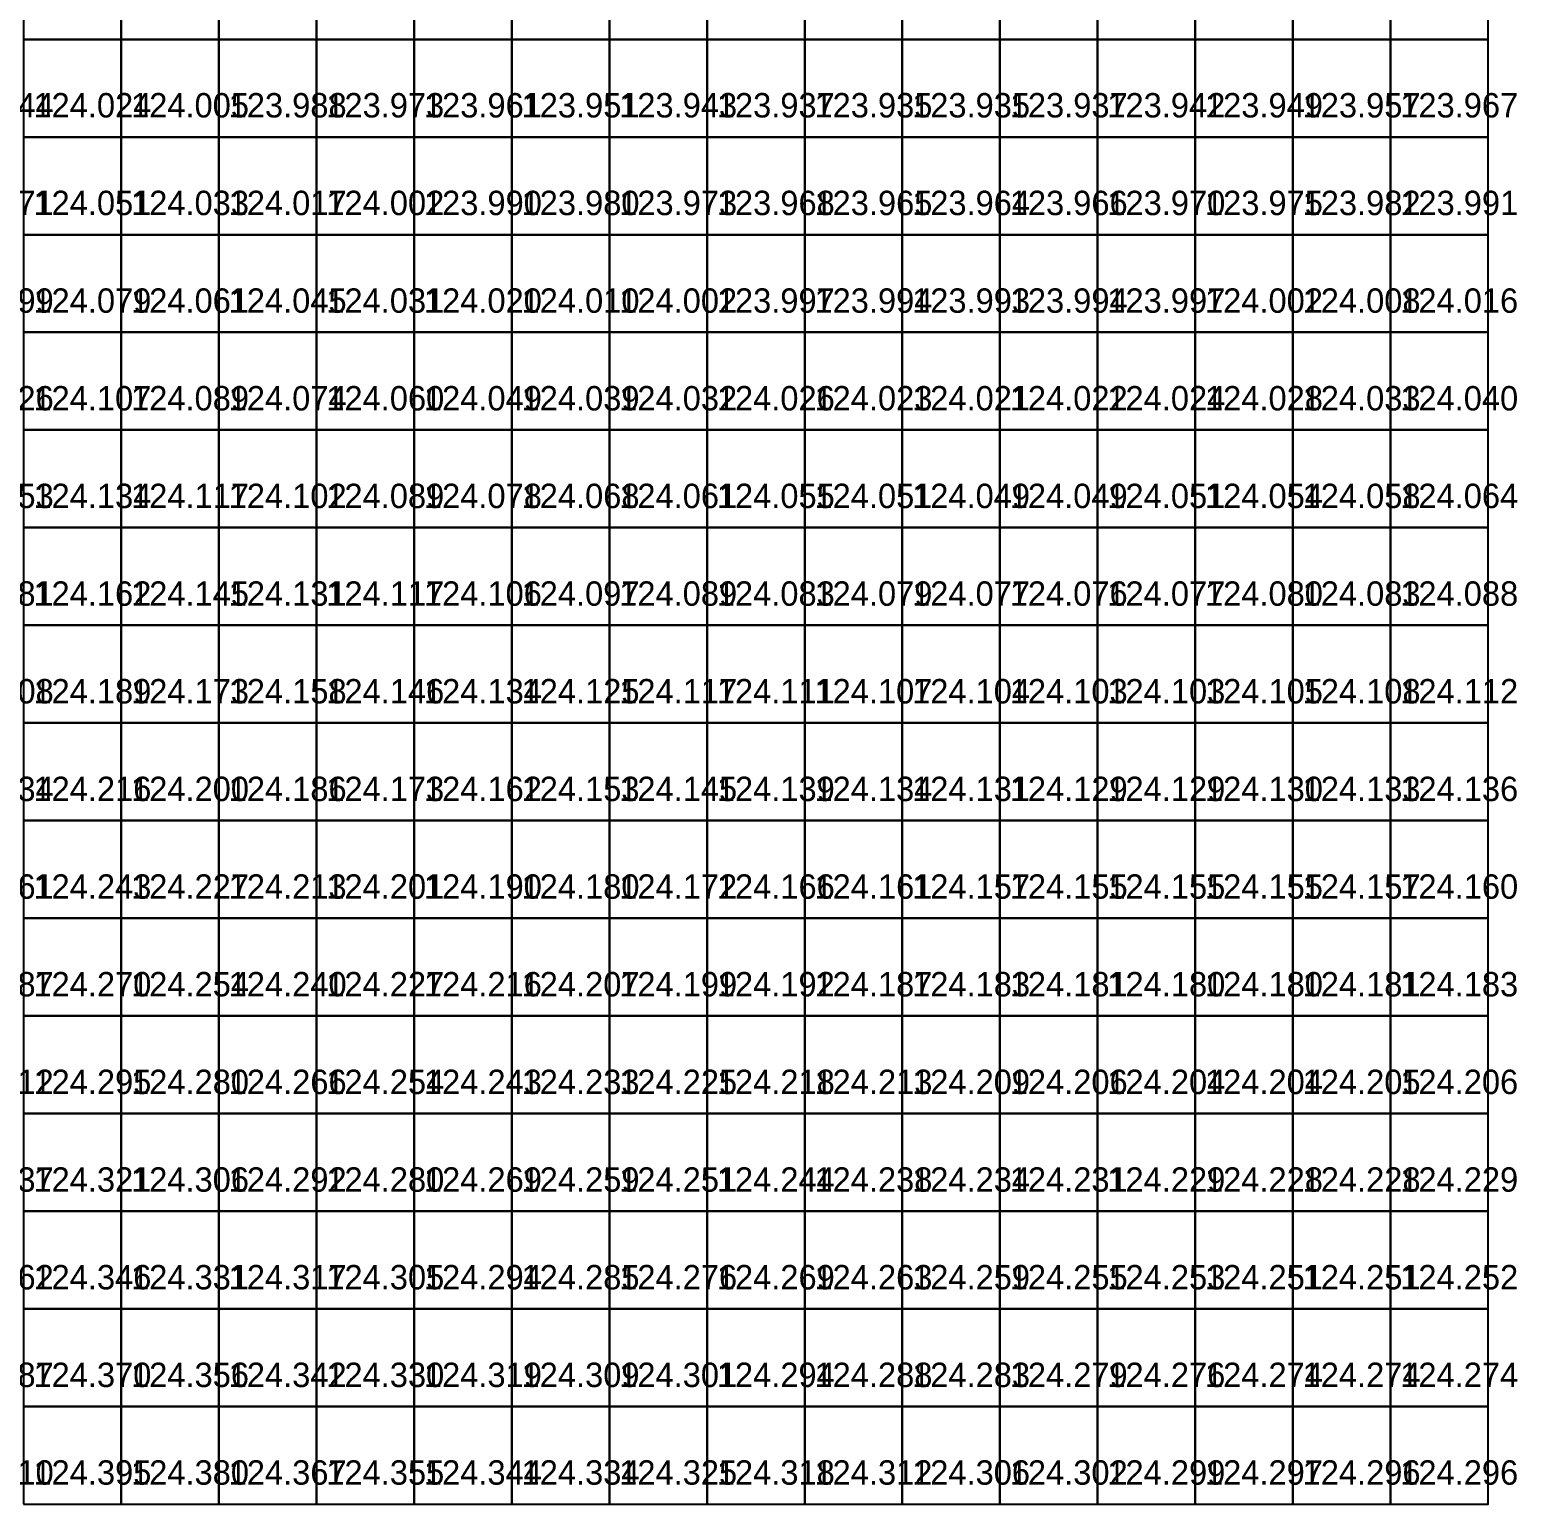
# Model space of a CAD drawing. Header units: metres. Extents: x 287857 to 287978, y 62957 to 63018.
# Drawn here: x 287962.99 to 287978.22, y 62956.83 to 62971.93 of the extents above; entities that cross this region are included whole.
import ezdxf

# ---------------------------------------------------------------- set-up
doc = ezdxf.new("R2010")
doc.units = ezdxf.units.M
doc.layers.add('CIVILS-INTERP', color=7, linetype='Continuous', true_color=0x64748b)
doc.layers.add('CIVILS-LEVEL-TXT', color=7, linetype='Continuous', true_color=0x38bdf8)

msp = doc.modelspace()

# ---------------------------------------------------------------- linework, layer by layer
at = {"layer": 'CIVILS-INTERP'}
for points in [[(287962.925, 62971.831, 123.996), (287963.925, 62971.831, 123.996), (287963.925, 62972.831, 123.996), (287962.925, 62972.831, 123.996), (287962.925, 62971.831, 123.996)], [(287963.925, 62971.831, 123.977), (287964.925, 62971.831, 123.977), (287964.925, 62972.831, 123.977), (287963.925, 62972.831, 123.977), (287963.925, 62971.831, 123.977)], [(287964.925, 62971.831, 123.96), (287965.925, 62971.831, 123.96), (287965.925, 62972.831, 123.96), (287964.925, 62972.831, 123.96), (287964.925, 62971.831, 123.96)], [(287965.925, 62971.831, 123.944), (287966.925, 62971.831, 123.944), (287966.925, 62972.831, 123.944), (287965.925, 62972.831, 123.944), (287965.925, 62971.831, 123.944)], [(287966.925, 62971.831, 123.931), (287967.925, 62971.831, 123.931), (287967.925, 62972.831, 123.931), (287966.925, 62972.831, 123.931), (287966.925, 62971.831, 123.931)], [(287967.925, 62971.831, 123.92), (287968.925, 62971.831, 123.92), (287968.925, 62972.831, 123.92), (287967.925, 62972.831, 123.92), (287967.925, 62971.831, 123.92)], [(287968.925, 62971.831, 123.912), (287969.925, 62971.831, 123.912), (287969.925, 62972.831, 123.912), (287968.925, 62972.831, 123.912), (287968.925, 62971.831, 123.912)], [(287969.925, 62971.831, 123.907), (287970.925, 62971.831, 123.907), (287970.925, 62972.831, 123.907), (287969.925, 62972.831, 123.907), (287969.925, 62971.831, 123.907)], [(287970.925, 62971.831, 123.905), (287971.925, 62971.831, 123.905), (287971.925, 62972.831, 123.905), (287970.925, 62972.831, 123.905), (287970.925, 62971.831, 123.905)], [(287971.925, 62971.831, 123.905), (287972.925, 62971.831, 123.905), (287972.925, 62972.831, 123.905), (287971.925, 62972.831, 123.905), (287971.925, 62971.831, 123.905)], [(287972.925, 62971.831, 123.908), (287973.925, 62971.831, 123.908), (287973.925, 62972.831, 123.908), (287972.925, 62972.831, 123.908), (287972.925, 62971.831, 123.908)], [(287973.925, 62971.831, 123.914), (287974.925, 62971.831, 123.914), (287974.925, 62972.831, 123.914), (287973.925, 62972.831, 123.914), (287973.925, 62971.831, 123.914)], [(287974.925, 62971.831, 123.922), (287975.925, 62971.831, 123.922), (287975.925, 62972.831, 123.922), (287974.925, 62972.831, 123.922), (287974.925, 62971.831, 123.922)], [(287975.925, 62971.831, 123.932), (287976.925, 62971.831, 123.932), (287976.925, 62972.831, 123.932), (287975.925, 62972.831, 123.932), (287975.925, 62971.831, 123.932)], [(287976.925, 62971.831, 123.943), (287977.925, 62971.831, 123.943), (287977.925, 62972.831, 123.943), (287976.925, 62972.831, 123.943), (287976.925, 62971.831, 123.943)], [(287962.925, 62970.831, 124.024), (287963.925, 62970.831, 124.024), (287963.925, 62971.831, 124.024), (287962.925, 62971.831, 124.024), (287962.925, 62970.831, 124.024)], [(287963.925, 62970.831, 124.005), (287964.925, 62970.831, 124.005), (287964.925, 62971.831, 124.005), (287963.925, 62971.831, 124.005), (287963.925, 62970.831, 124.005)], [(287964.925, 62970.831, 123.988), (287965.925, 62970.831, 123.988), (287965.925, 62971.831, 123.988), (287964.925, 62971.831, 123.988), (287964.925, 62970.831, 123.988)], [(287965.925, 62970.831, 123.973), (287966.925, 62970.831, 123.973), (287966.925, 62971.831, 123.973), (287965.925, 62971.831, 123.973), (287965.925, 62970.831, 123.973)], [(287966.925, 62970.831, 123.961), (287967.925, 62970.831, 123.961), (287967.925, 62971.831, 123.961), (287966.925, 62971.831, 123.961), (287966.925, 62970.831, 123.961)], [(287967.925, 62970.831, 123.951), (287968.925, 62970.831, 123.951), (287968.925, 62971.831, 123.951), (287967.925, 62971.831, 123.951), (287967.925, 62970.831, 123.951)], [(287968.925, 62970.831, 123.943), (287969.925, 62970.831, 123.943), (287969.925, 62971.831, 123.943), (287968.925, 62971.831, 123.943), (287968.925, 62970.831, 123.943)], [(287969.925, 62970.831, 123.937), (287970.925, 62970.831, 123.937), (287970.925, 62971.831, 123.937), (287969.925, 62971.831, 123.937), (287969.925, 62970.831, 123.937)], [(287970.925, 62970.831, 123.935), (287971.925, 62970.831, 123.935), (287971.925, 62971.831, 123.935), (287970.925, 62971.831, 123.935), (287970.925, 62970.831, 123.935)], [(287971.925, 62970.831, 123.935), (287972.925, 62970.831, 123.935), (287972.925, 62971.831, 123.935), (287971.925, 62971.831, 123.935), (287971.925, 62970.831, 123.935)], [(287972.925, 62970.831, 123.937), (287973.925, 62970.831, 123.937), (287973.925, 62971.831, 123.937), (287972.925, 62971.831, 123.937), (287972.925, 62970.831, 123.937)], [(287973.925, 62970.831, 123.942), (287974.925, 62970.831, 123.942), (287974.925, 62971.831, 123.942), (287973.925, 62971.831, 123.942), (287973.925, 62970.831, 123.942)], [(287974.925, 62970.831, 123.949), (287975.925, 62970.831, 123.949), (287975.925, 62971.831, 123.949), (287974.925, 62971.831, 123.949), (287974.925, 62970.831, 123.949)], [(287975.925, 62970.831, 123.957), (287976.925, 62970.831, 123.957), (287976.925, 62971.831, 123.957), (287975.925, 62971.831, 123.957), (287975.925, 62970.831, 123.957)], [(287976.925, 62970.831, 123.967), (287977.925, 62970.831, 123.967), (287977.925, 62971.831, 123.967), (287976.925, 62971.831, 123.967), (287976.925, 62970.831, 123.967)], [(287962.925, 62969.831, 124.051), (287963.925, 62969.831, 124.051), (287963.925, 62970.831, 124.051), (287962.925, 62970.831, 124.051), (287962.925, 62969.831, 124.051)], [(287963.925, 62969.831, 124.033), (287964.925, 62969.831, 124.033), (287964.925, 62970.831, 124.033), (287963.925, 62970.831, 124.033), (287963.925, 62969.831, 124.033)], [(287964.925, 62969.831, 124.017), (287965.925, 62969.831, 124.017), (287965.925, 62970.831, 124.017), (287964.925, 62970.831, 124.017), (287964.925, 62969.831, 124.017)], [(287965.925, 62969.831, 124.002), (287966.925, 62969.831, 124.002), (287966.925, 62970.831, 124.002), (287965.925, 62970.831, 124.002), (287965.925, 62969.831, 124.002)], [(287966.925, 62969.831, 123.99), (287967.925, 62969.831, 123.99), (287967.925, 62970.831, 123.99), (287966.925, 62970.831, 123.99), (287966.925, 62969.831, 123.99)], [(287967.925, 62969.831, 123.98), (287968.925, 62969.831, 123.98), (287968.925, 62970.831, 123.98), (287967.925, 62970.831, 123.98), (287967.925, 62969.831, 123.98)], [(287968.925, 62969.831, 123.973), (287969.925, 62969.831, 123.973), (287969.925, 62970.831, 123.973), (287968.925, 62970.831, 123.973), (287968.925, 62969.831, 123.973)], [(287969.925, 62969.831, 123.968), (287970.925, 62969.831, 123.968), (287970.925, 62970.831, 123.968), (287969.925, 62970.831, 123.968), (287969.925, 62969.831, 123.968)], [(287970.925, 62969.831, 123.965), (287971.925, 62969.831, 123.965), (287971.925, 62970.831, 123.965), (287970.925, 62970.831, 123.965), (287970.925, 62969.831, 123.965)], [(287971.925, 62969.831, 123.964), (287972.925, 62969.831, 123.964), (287972.925, 62970.831, 123.964), (287971.925, 62970.831, 123.964), (287971.925, 62969.831, 123.964)], [(287972.925, 62969.831, 123.966), (287973.925, 62969.831, 123.966), (287973.925, 62970.831, 123.966), (287972.925, 62970.831, 123.966), (287972.925, 62969.831, 123.966)], [(287973.925, 62969.831, 123.97), (287974.925, 62969.831, 123.97), (287974.925, 62970.831, 123.97), (287973.925, 62970.831, 123.97), (287973.925, 62969.831, 123.97)], [(287974.925, 62969.831, 123.975), (287975.925, 62969.831, 123.975), (287975.925, 62970.831, 123.975), (287974.925, 62970.831, 123.975), (287974.925, 62969.831, 123.975)], [(287975.925, 62969.831, 123.982), (287976.925, 62969.831, 123.982), (287976.925, 62970.831, 123.982), (287975.925, 62970.831, 123.982), (287975.925, 62969.831, 123.982)], [(287976.925, 62969.831, 123.991), (287977.925, 62969.831, 123.991), (287977.925, 62970.831, 123.991), (287976.925, 62970.831, 123.991), (287976.925, 62969.831, 123.991)], [(287962.925, 62968.831, 124.079), (287963.925, 62968.831, 124.079), (287963.925, 62969.831, 124.079), (287962.925, 62969.831, 124.079), (287962.925, 62968.831, 124.079)], [(287963.925, 62968.831, 124.061), (287964.925, 62968.831, 124.061), (287964.925, 62969.831, 124.061), (287963.925, 62969.831, 124.061), (287963.925, 62968.831, 124.061)], [(287964.925, 62968.831, 124.045), (287965.925, 62968.831, 124.045), (287965.925, 62969.831, 124.045), (287964.925, 62969.831, 124.045), (287964.925, 62968.831, 124.045)], [(287965.925, 62968.831, 124.031), (287966.925, 62968.831, 124.031), (287966.925, 62969.831, 124.031), (287965.925, 62969.831, 124.031), (287965.925, 62968.831, 124.031)], [(287966.925, 62968.831, 124.02), (287967.925, 62968.831, 124.02), (287967.925, 62969.831, 124.02), (287966.925, 62969.831, 124.02), (287966.925, 62968.831, 124.02)], [(287967.925, 62968.831, 124.01), (287968.925, 62968.831, 124.01), (287968.925, 62969.831, 124.01), (287967.925, 62969.831, 124.01), (287967.925, 62968.831, 124.01)], [(287968.925, 62968.831, 124.002), (287969.925, 62968.831, 124.002), (287969.925, 62969.831, 124.002), (287968.925, 62969.831, 124.002), (287968.925, 62968.831, 124.002)], [(287969.925, 62968.831, 123.997), (287970.925, 62968.831, 123.997), (287970.925, 62969.831, 123.997), (287969.925, 62969.831, 123.997), (287969.925, 62968.831, 123.997)], [(287970.925, 62968.831, 123.994), (287971.925, 62968.831, 123.994), (287971.925, 62969.831, 123.994), (287970.925, 62969.831, 123.994), (287970.925, 62968.831, 123.994)], [(287971.925, 62968.831, 123.993), (287972.925, 62968.831, 123.993), (287972.925, 62969.831, 123.993), (287971.925, 62969.831, 123.993), (287971.925, 62968.831, 123.993)], [(287972.925, 62968.831, 123.994), (287973.925, 62968.831, 123.994), (287973.925, 62969.831, 123.994), (287972.925, 62969.831, 123.994), (287972.925, 62968.831, 123.994)], [(287973.925, 62968.831, 123.997), (287974.925, 62968.831, 123.997), (287974.925, 62969.831, 123.997), (287973.925, 62969.831, 123.997), (287973.925, 62968.831, 123.997)], [(287974.925, 62968.831, 124.002), (287975.925, 62968.831, 124.002), (287975.925, 62969.831, 124.002), (287974.925, 62969.831, 124.002), (287974.925, 62968.831, 124.002)], [(287975.925, 62968.831, 124.008), (287976.925, 62968.831, 124.008), (287976.925, 62969.831, 124.008), (287975.925, 62969.831, 124.008), (287975.925, 62968.831, 124.008)], [(287976.925, 62968.831, 124.016), (287977.925, 62968.831, 124.016), (287977.925, 62969.831, 124.016), (287976.925, 62969.831, 124.016), (287976.925, 62968.831, 124.016)], [(287962.925, 62967.831, 124.107), (287963.925, 62967.831, 124.107), (287963.925, 62968.831, 124.107), (287962.925, 62968.831, 124.107), (287962.925, 62967.831, 124.107)], [(287963.925, 62967.831, 124.089), (287964.925, 62967.831, 124.089), (287964.925, 62968.831, 124.089), (287963.925, 62968.831, 124.089), (287963.925, 62967.831, 124.089)], [(287964.925, 62967.831, 124.074), (287965.925, 62967.831, 124.074), (287965.925, 62968.831, 124.074), (287964.925, 62968.831, 124.074), (287964.925, 62967.831, 124.074)], [(287965.925, 62967.831, 124.06), (287966.925, 62967.831, 124.06), (287966.925, 62968.831, 124.06), (287965.925, 62968.831, 124.06), (287965.925, 62967.831, 124.06)], [(287966.925, 62967.831, 124.049), (287967.925, 62967.831, 124.049), (287967.925, 62968.831, 124.049), (287966.925, 62968.831, 124.049), (287966.925, 62967.831, 124.049)], [(287967.925, 62967.831, 124.039), (287968.925, 62967.831, 124.039), (287968.925, 62968.831, 124.039), (287967.925, 62968.831, 124.039), (287967.925, 62967.831, 124.039)], [(287968.925, 62967.831, 124.032), (287969.925, 62967.831, 124.032), (287969.925, 62968.831, 124.032), (287968.925, 62968.831, 124.032), (287968.925, 62967.831, 124.032)], [(287969.925, 62967.831, 124.026), (287970.925, 62967.831, 124.026), (287970.925, 62968.831, 124.026), (287969.925, 62968.831, 124.026), (287969.925, 62967.831, 124.026)], [(287970.925, 62967.831, 124.023), (287971.925, 62967.831, 124.023), (287971.925, 62968.831, 124.023), (287970.925, 62968.831, 124.023), (287970.925, 62967.831, 124.023)], [(287971.925, 62967.831, 124.021), (287972.925, 62967.831, 124.021), (287972.925, 62968.831, 124.021), (287971.925, 62968.831, 124.021), (287971.925, 62967.831, 124.021)], [(287972.925, 62967.831, 124.022), (287973.925, 62967.831, 124.022), (287973.925, 62968.831, 124.022), (287972.925, 62968.831, 124.022), (287972.925, 62967.831, 124.022)], [(287973.925, 62967.831, 124.024), (287974.925, 62967.831, 124.024), (287974.925, 62968.831, 124.024), (287973.925, 62968.831, 124.024), (287973.925, 62967.831, 124.024)], [(287974.925, 62967.831, 124.028), (287975.925, 62967.831, 124.028), (287975.925, 62968.831, 124.028), (287974.925, 62968.831, 124.028), (287974.925, 62967.831, 124.028)], [(287975.925, 62967.831, 124.033), (287976.925, 62967.831, 124.033), (287976.925, 62968.831, 124.033), (287975.925, 62968.831, 124.033), (287975.925, 62967.831, 124.033)], [(287976.925, 62967.831, 124.04), (287977.925, 62967.831, 124.04), (287977.925, 62968.831, 124.04), (287976.925, 62968.831, 124.04), (287976.925, 62967.831, 124.04)], [(287962.925, 62966.831, 124.134), (287963.925, 62966.831, 124.134), (287963.925, 62967.831, 124.134), (287962.925, 62967.831, 124.134), (287962.925, 62966.831, 124.134)], [(287963.925, 62966.831, 124.117), (287964.925, 62966.831, 124.117), (287964.925, 62967.831, 124.117), (287963.925, 62967.831, 124.117), (287963.925, 62966.831, 124.117)], [(287964.925, 62966.831, 124.102), (287965.925, 62966.831, 124.102), (287965.925, 62967.831, 124.102), (287964.925, 62967.831, 124.102), (287964.925, 62966.831, 124.102)], [(287965.925, 62966.831, 124.089), (287966.925, 62966.831, 124.089), (287966.925, 62967.831, 124.089), (287965.925, 62967.831, 124.089), (287965.925, 62966.831, 124.089)], [(287966.925, 62966.831, 124.078), (287967.925, 62966.831, 124.078), (287967.925, 62967.831, 124.078), (287966.925, 62967.831, 124.078), (287966.925, 62966.831, 124.078)], [(287967.925, 62966.831, 124.068), (287968.925, 62966.831, 124.068), (287968.925, 62967.831, 124.068), (287967.925, 62967.831, 124.068), (287967.925, 62966.831, 124.068)], [(287968.925, 62966.831, 124.061), (287969.925, 62966.831, 124.061), (287969.925, 62967.831, 124.061), (287968.925, 62967.831, 124.061), (287968.925, 62966.831, 124.061)], [(287969.925, 62966.831, 124.055), (287970.925, 62966.831, 124.055), (287970.925, 62967.831, 124.055), (287969.925, 62967.831, 124.055), (287969.925, 62966.831, 124.055)], [(287970.925, 62966.831, 124.051), (287971.925, 62966.831, 124.051), (287971.925, 62967.831, 124.051), (287970.925, 62967.831, 124.051), (287970.925, 62966.831, 124.051)], [(287971.925, 62966.831, 124.049), (287972.925, 62966.831, 124.049), (287972.925, 62967.831, 124.049), (287971.925, 62967.831, 124.049), (287971.925, 62966.831, 124.049)], [(287972.925, 62966.831, 124.049), (287973.925, 62966.831, 124.049), (287973.925, 62967.831, 124.049), (287972.925, 62967.831, 124.049), (287972.925, 62966.831, 124.049)], [(287973.925, 62966.831, 124.051), (287974.925, 62966.831, 124.051), (287974.925, 62967.831, 124.051), (287973.925, 62967.831, 124.051), (287973.925, 62966.831, 124.051)], [(287974.925, 62966.831, 124.054), (287975.925, 62966.831, 124.054), (287975.925, 62967.831, 124.054), (287974.925, 62967.831, 124.054), (287974.925, 62966.831, 124.054)], [(287975.925, 62966.831, 124.058), (287976.925, 62966.831, 124.058), (287976.925, 62967.831, 124.058), (287975.925, 62967.831, 124.058), (287975.925, 62966.831, 124.058)], [(287976.925, 62966.831, 124.064), (287977.925, 62966.831, 124.064), (287977.925, 62967.831, 124.064), (287976.925, 62967.831, 124.064), (287976.925, 62966.831, 124.064)], [(287962.925, 62965.831, 124.162), (287963.925, 62965.831, 124.162), (287963.925, 62966.831, 124.162), (287962.925, 62966.831, 124.162), (287962.925, 62965.831, 124.162)], [(287963.925, 62965.831, 124.145), (287964.925, 62965.831, 124.145), (287964.925, 62966.831, 124.145), (287963.925, 62966.831, 124.145), (287963.925, 62965.831, 124.145)], [(287964.925, 62965.831, 124.131), (287965.925, 62965.831, 124.131), (287965.925, 62966.831, 124.131), (287964.925, 62966.831, 124.131), (287964.925, 62965.831, 124.131)], [(287965.925, 62965.831, 124.117), (287966.925, 62965.831, 124.117), (287966.925, 62966.831, 124.117), (287965.925, 62966.831, 124.117), (287965.925, 62965.831, 124.117)], [(287966.925, 62965.831, 124.106), (287967.925, 62965.831, 124.106), (287967.925, 62966.831, 124.106), (287966.925, 62966.831, 124.106), (287966.925, 62965.831, 124.106)], [(287967.925, 62965.831, 124.097), (287968.925, 62965.831, 124.097), (287968.925, 62966.831, 124.097), (287967.925, 62966.831, 124.097), (287967.925, 62965.831, 124.097)], [(287968.925, 62965.831, 124.089), (287969.925, 62965.831, 124.089), (287969.925, 62966.831, 124.089), (287968.925, 62966.831, 124.089), (287968.925, 62965.831, 124.089)], [(287969.925, 62965.831, 124.083), (287970.925, 62965.831, 124.083), (287970.925, 62966.831, 124.083), (287969.925, 62966.831, 124.083), (287969.925, 62965.831, 124.083)], [(287970.925, 62965.831, 124.079), (287971.925, 62965.831, 124.079), (287971.925, 62966.831, 124.079), (287970.925, 62966.831, 124.079), (287970.925, 62965.831, 124.079)], [(287971.925, 62965.831, 124.077), (287972.925, 62965.831, 124.077), (287972.925, 62966.831, 124.077), (287971.925, 62966.831, 124.077), (287971.925, 62965.831, 124.077)], [(287972.925, 62965.831, 124.076), (287973.925, 62965.831, 124.076), (287973.925, 62966.831, 124.076), (287972.925, 62966.831, 124.076), (287972.925, 62965.831, 124.076)], [(287973.925, 62965.831, 124.077), (287974.925, 62965.831, 124.077), (287974.925, 62966.831, 124.077), (287973.925, 62966.831, 124.077), (287973.925, 62965.831, 124.077)], [(287974.925, 62965.831, 124.08), (287975.925, 62965.831, 124.08), (287975.925, 62966.831, 124.08), (287974.925, 62966.831, 124.08), (287974.925, 62965.831, 124.08)], [(287975.925, 62965.831, 124.083), (287976.925, 62965.831, 124.083), (287976.925, 62966.831, 124.083), (287975.925, 62966.831, 124.083), (287975.925, 62965.831, 124.083)], [(287976.925, 62965.831, 124.088), (287977.925, 62965.831, 124.088), (287977.925, 62966.831, 124.088), (287976.925, 62966.831, 124.088), (287976.925, 62965.831, 124.088)], [(287962.925, 62964.831, 124.189), (287963.925, 62964.831, 124.189), (287963.925, 62965.831, 124.189), (287962.925, 62965.831, 124.189), (287962.925, 62964.831, 124.189)], [(287963.925, 62964.831, 124.173), (287964.925, 62964.831, 124.173), (287964.925, 62965.831, 124.173), (287963.925, 62965.831, 124.173), (287963.925, 62964.831, 124.173)], [(287964.925, 62964.831, 124.158), (287965.925, 62964.831, 124.158), (287965.925, 62965.831, 124.158), (287964.925, 62965.831, 124.158), (287964.925, 62964.831, 124.158)], [(287965.925, 62964.831, 124.146), (287966.925, 62964.831, 124.146), (287966.925, 62965.831, 124.146), (287965.925, 62965.831, 124.146), (287965.925, 62964.831, 124.146)], [(287966.925, 62964.831, 124.134), (287967.925, 62964.831, 124.134), (287967.925, 62965.831, 124.134), (287966.925, 62965.831, 124.134), (287966.925, 62964.831, 124.134)], [(287967.925, 62964.831, 124.125), (287968.925, 62964.831, 124.125), (287968.925, 62965.831, 124.125), (287967.925, 62965.831, 124.125), (287967.925, 62964.831, 124.125)], [(287968.925, 62964.831, 124.117), (287969.925, 62964.831, 124.117), (287969.925, 62965.831, 124.117), (287968.925, 62965.831, 124.117), (287968.925, 62964.831, 124.117)], [(287969.925, 62964.831, 124.111), (287970.925, 62964.831, 124.111), (287970.925, 62965.831, 124.111), (287969.925, 62965.831, 124.111), (287969.925, 62964.831, 124.111)], [(287970.925, 62964.831, 124.107), (287971.925, 62964.831, 124.107), (287971.925, 62965.831, 124.107), (287970.925, 62965.831, 124.107), (287970.925, 62964.831, 124.107)], [(287971.925, 62964.831, 124.104), (287972.925, 62964.831, 124.104), (287972.925, 62965.831, 124.104), (287971.925, 62965.831, 124.104), (287971.925, 62964.831, 124.104)], [(287972.925, 62964.831, 124.103), (287973.925, 62964.831, 124.103), (287973.925, 62965.831, 124.103), (287972.925, 62965.831, 124.103), (287972.925, 62964.831, 124.103)], [(287973.925, 62964.831, 124.103), (287974.925, 62964.831, 124.103), (287974.925, 62965.831, 124.103), (287973.925, 62965.831, 124.103), (287973.925, 62964.831, 124.103)], [(287974.925, 62964.831, 124.105), (287975.925, 62964.831, 124.105), (287975.925, 62965.831, 124.105), (287974.925, 62965.831, 124.105), (287974.925, 62964.831, 124.105)], [(287975.925, 62964.831, 124.108), (287976.925, 62964.831, 124.108), (287976.925, 62965.831, 124.108), (287975.925, 62965.831, 124.108), (287975.925, 62964.831, 124.108)], [(287976.925, 62964.831, 124.112), (287977.925, 62964.831, 124.112), (287977.925, 62965.831, 124.112), (287976.925, 62965.831, 124.112), (287976.925, 62964.831, 124.112)], [(287962.925, 62963.831, 124.216), (287963.925, 62963.831, 124.216), (287963.925, 62964.831, 124.216), (287962.925, 62964.831, 124.216), (287962.925, 62963.831, 124.216)], [(287963.925, 62963.831, 124.2), (287964.925, 62963.831, 124.2), (287964.925, 62964.831, 124.2), (287963.925, 62964.831, 124.2), (287963.925, 62963.831, 124.2)], [(287964.925, 62963.831, 124.186), (287965.925, 62963.831, 124.186), (287965.925, 62964.831, 124.186), (287964.925, 62964.831, 124.186), (287964.925, 62963.831, 124.186)], [(287965.925, 62963.831, 124.173), (287966.925, 62963.831, 124.173), (287966.925, 62964.831, 124.173), (287965.925, 62964.831, 124.173), (287965.925, 62963.831, 124.173)], [(287966.925, 62963.831, 124.162), (287967.925, 62963.831, 124.162), (287967.925, 62964.831, 124.162), (287966.925, 62964.831, 124.162), (287966.925, 62963.831, 124.162)], [(287967.925, 62963.831, 124.153), (287968.925, 62963.831, 124.153), (287968.925, 62964.831, 124.153), (287967.925, 62964.831, 124.153), (287967.925, 62963.831, 124.153)], [(287968.925, 62963.831, 124.145), (287969.925, 62963.831, 124.145), (287969.925, 62964.831, 124.145), (287968.925, 62964.831, 124.145), (287968.925, 62963.831, 124.145)], [(287969.925, 62963.831, 124.139), (287970.925, 62963.831, 124.139), (287970.925, 62964.831, 124.139), (287969.925, 62964.831, 124.139), (287969.925, 62963.831, 124.139)], [(287970.925, 62963.831, 124.134), (287971.925, 62963.831, 124.134), (287971.925, 62964.831, 124.134), (287970.925, 62964.831, 124.134), (287970.925, 62963.831, 124.134)], [(287971.925, 62963.831, 124.131), (287972.925, 62963.831, 124.131), (287972.925, 62964.831, 124.131), (287971.925, 62964.831, 124.131), (287971.925, 62963.831, 124.131)], [(287972.925, 62963.831, 124.129), (287973.925, 62963.831, 124.129), (287973.925, 62964.831, 124.129), (287972.925, 62964.831, 124.129), (287972.925, 62963.831, 124.129)], [(287973.925, 62963.831, 124.129), (287974.925, 62963.831, 124.129), (287974.925, 62964.831, 124.129), (287973.925, 62964.831, 124.129), (287973.925, 62963.831, 124.129)], [(287974.925, 62963.831, 124.13), (287975.925, 62963.831, 124.13), (287975.925, 62964.831, 124.13), (287974.925, 62964.831, 124.13), (287974.925, 62963.831, 124.13)], [(287975.925, 62963.831, 124.133), (287976.925, 62963.831, 124.133), (287976.925, 62964.831, 124.133), (287975.925, 62964.831, 124.133), (287975.925, 62963.831, 124.133)], [(287976.925, 62963.831, 124.136), (287977.925, 62963.831, 124.136), (287977.925, 62964.831, 124.136), (287976.925, 62964.831, 124.136), (287976.925, 62963.831, 124.136)], [(287962.925, 62962.831, 124.243), (287963.925, 62962.831, 124.243), (287963.925, 62963.831, 124.243), (287962.925, 62963.831, 124.243), (287962.925, 62962.831, 124.243)], [(287963.925, 62962.831, 124.227), (287964.925, 62962.831, 124.227), (287964.925, 62963.831, 124.227), (287963.925, 62963.831, 124.227), (287963.925, 62962.831, 124.227)], [(287964.925, 62962.831, 124.213), (287965.925, 62962.831, 124.213), (287965.925, 62963.831, 124.213), (287964.925, 62963.831, 124.213), (287964.925, 62962.831, 124.213)], [(287965.925, 62962.831, 124.201), (287966.925, 62962.831, 124.201), (287966.925, 62963.831, 124.201), (287965.925, 62963.831, 124.201), (287965.925, 62962.831, 124.201)], [(287966.925, 62962.831, 124.19), (287967.925, 62962.831, 124.19), (287967.925, 62963.831, 124.19), (287966.925, 62963.831, 124.19), (287966.925, 62962.831, 124.19)], [(287967.925, 62962.831, 124.18), (287968.925, 62962.831, 124.18), (287968.925, 62963.831, 124.18), (287967.925, 62963.831, 124.18), (287967.925, 62962.831, 124.18)], [(287968.925, 62962.831, 124.172), (287969.925, 62962.831, 124.172), (287969.925, 62963.831, 124.172), (287968.925, 62963.831, 124.172), (287968.925, 62962.831, 124.172)], [(287969.925, 62962.831, 124.166), (287970.925, 62962.831, 124.166), (287970.925, 62963.831, 124.166), (287969.925, 62963.831, 124.166), (287969.925, 62962.831, 124.166)], [(287970.925, 62962.831, 124.161), (287971.925, 62962.831, 124.161), (287971.925, 62963.831, 124.161), (287970.925, 62963.831, 124.161), (287970.925, 62962.831, 124.161)], [(287971.925, 62962.831, 124.157), (287972.925, 62962.831, 124.157), (287972.925, 62963.831, 124.157), (287971.925, 62963.831, 124.157), (287971.925, 62962.831, 124.157)], [(287972.925, 62962.831, 124.155), (287973.925, 62962.831, 124.155), (287973.925, 62963.831, 124.155), (287972.925, 62963.831, 124.155), (287972.925, 62962.831, 124.155)], [(287973.925, 62962.831, 124.155), (287974.925, 62962.831, 124.155), (287974.925, 62963.831, 124.155), (287973.925, 62963.831, 124.155), (287973.925, 62962.831, 124.155)], [(287974.925, 62962.831, 124.155), (287975.925, 62962.831, 124.155), (287975.925, 62963.831, 124.155), (287974.925, 62963.831, 124.155), (287974.925, 62962.831, 124.155)], [(287975.925, 62962.831, 124.157), (287976.925, 62962.831, 124.157), (287976.925, 62963.831, 124.157), (287975.925, 62963.831, 124.157), (287975.925, 62962.831, 124.157)], [(287976.925, 62962.831, 124.16), (287977.925, 62962.831, 124.16), (287977.925, 62963.831, 124.16), (287976.925, 62963.831, 124.16), (287976.925, 62962.831, 124.16)], [(287962.925, 62961.831, 124.27), (287963.925, 62961.831, 124.27), (287963.925, 62962.831, 124.27), (287962.925, 62962.831, 124.27), (287962.925, 62961.831, 124.27)], [(287963.925, 62961.831, 124.254), (287964.925, 62961.831, 124.254), (287964.925, 62962.831, 124.254), (287963.925, 62962.831, 124.254), (287963.925, 62961.831, 124.254)], [(287964.925, 62961.831, 124.24), (287965.925, 62961.831, 124.24), (287965.925, 62962.831, 124.24), (287964.925, 62962.831, 124.24), (287964.925, 62961.831, 124.24)], [(287965.925, 62961.831, 124.227), (287966.925, 62961.831, 124.227), (287966.925, 62962.831, 124.227), (287965.925, 62962.831, 124.227), (287965.925, 62961.831, 124.227)], [(287966.925, 62961.831, 124.216), (287967.925, 62961.831, 124.216), (287967.925, 62962.831, 124.216), (287966.925, 62962.831, 124.216), (287966.925, 62961.831, 124.216)], [(287967.925, 62961.831, 124.207), (287968.925, 62961.831, 124.207), (287968.925, 62962.831, 124.207), (287967.925, 62962.831, 124.207), (287967.925, 62961.831, 124.207)], [(287968.925, 62961.831, 124.199), (287969.925, 62961.831, 124.199), (287969.925, 62962.831, 124.199), (287968.925, 62962.831, 124.199), (287968.925, 62961.831, 124.199)], [(287969.925, 62961.831, 124.192), (287970.925, 62961.831, 124.192), (287970.925, 62962.831, 124.192), (287969.925, 62962.831, 124.192), (287969.925, 62961.831, 124.192)], [(287970.925, 62961.831, 124.187), (287971.925, 62961.831, 124.187), (287971.925, 62962.831, 124.187), (287970.925, 62962.831, 124.187), (287970.925, 62961.831, 124.187)], [(287971.925, 62961.831, 124.183), (287972.925, 62961.831, 124.183), (287972.925, 62962.831, 124.183), (287971.925, 62962.831, 124.183), (287971.925, 62961.831, 124.183)], [(287972.925, 62961.831, 124.181), (287973.925, 62961.831, 124.181), (287973.925, 62962.831, 124.181), (287972.925, 62962.831, 124.181), (287972.925, 62961.831, 124.181)], [(287973.925, 62961.831, 124.18), (287974.925, 62961.831, 124.18), (287974.925, 62962.831, 124.18), (287973.925, 62962.831, 124.18), (287973.925, 62961.831, 124.18)], [(287974.925, 62961.831, 124.18), (287975.925, 62961.831, 124.18), (287975.925, 62962.831, 124.18), (287974.925, 62962.831, 124.18), (287974.925, 62961.831, 124.18)], [(287975.925, 62961.831, 124.181), (287976.925, 62961.831, 124.181), (287976.925, 62962.831, 124.181), (287975.925, 62962.831, 124.181), (287975.925, 62961.831, 124.181)], [(287976.925, 62961.831, 124.183), (287977.925, 62961.831, 124.183), (287977.925, 62962.831, 124.183), (287976.925, 62962.831, 124.183), (287976.925, 62961.831, 124.183)], [(287962.925, 62960.831, 124.295), (287963.925, 62960.831, 124.295), (287963.925, 62961.831, 124.295), (287962.925, 62961.831, 124.295), (287962.925, 62960.831, 124.295)], [(287963.925, 62960.831, 124.28), (287964.925, 62960.831, 124.28), (287964.925, 62961.831, 124.28), (287963.925, 62961.831, 124.28), (287963.925, 62960.831, 124.28)], [(287964.925, 62960.831, 124.266), (287965.925, 62960.831, 124.266), (287965.925, 62961.831, 124.266), (287964.925, 62961.831, 124.266), (287964.925, 62960.831, 124.266)], [(287965.925, 62960.831, 124.254), (287966.925, 62960.831, 124.254), (287966.925, 62961.831, 124.254), (287965.925, 62961.831, 124.254), (287965.925, 62960.831, 124.254)], [(287966.925, 62960.831, 124.243), (287967.925, 62960.831, 124.243), (287967.925, 62961.831, 124.243), (287966.925, 62961.831, 124.243), (287966.925, 62960.831, 124.243)], [(287967.925, 62960.831, 124.233), (287968.925, 62960.831, 124.233), (287968.925, 62961.831, 124.233), (287967.925, 62961.831, 124.233), (287967.925, 62960.831, 124.233)], [(287968.925, 62960.831, 124.225), (287969.925, 62960.831, 124.225), (287969.925, 62961.831, 124.225), (287968.925, 62961.831, 124.225), (287968.925, 62960.831, 124.225)], [(287969.925, 62960.831, 124.218), (287970.925, 62960.831, 124.218), (287970.925, 62961.831, 124.218), (287969.925, 62961.831, 124.218), (287969.925, 62960.831, 124.218)], [(287970.925, 62960.831, 124.213), (287971.925, 62960.831, 124.213), (287971.925, 62961.831, 124.213), (287970.925, 62961.831, 124.213), (287970.925, 62960.831, 124.213)], [(287971.925, 62960.831, 124.209), (287972.925, 62960.831, 124.209), (287972.925, 62961.831, 124.209), (287971.925, 62961.831, 124.209), (287971.925, 62960.831, 124.209)], [(287972.925, 62960.831, 124.206), (287973.925, 62960.831, 124.206), (287973.925, 62961.831, 124.206), (287972.925, 62961.831, 124.206), (287972.925, 62960.831, 124.206)], [(287973.925, 62960.831, 124.204), (287974.925, 62960.831, 124.204), (287974.925, 62961.831, 124.204), (287973.925, 62961.831, 124.204), (287973.925, 62960.831, 124.204)], [(287974.925, 62960.831, 124.204), (287975.925, 62960.831, 124.204), (287975.925, 62961.831, 124.204), (287974.925, 62961.831, 124.204), (287974.925, 62960.831, 124.204)], [(287975.925, 62960.831, 124.205), (287976.925, 62960.831, 124.205), (287976.925, 62961.831, 124.205), (287975.925, 62961.831, 124.205), (287975.925, 62960.831, 124.205)], [(287976.925, 62960.831, 124.206), (287977.925, 62960.831, 124.206), (287977.925, 62961.831, 124.206), (287976.925, 62961.831, 124.206), (287976.925, 62960.831, 124.206)], [(287962.925, 62959.831, 124.321), (287963.925, 62959.831, 124.321), (287963.925, 62960.831, 124.321), (287962.925, 62960.831, 124.321), (287962.925, 62959.831, 124.321)], [(287963.925, 62959.831, 124.306), (287964.925, 62959.831, 124.306), (287964.925, 62960.831, 124.306), (287963.925, 62960.831, 124.306), (287963.925, 62959.831, 124.306)], [(287964.925, 62959.831, 124.292), (287965.925, 62959.831, 124.292), (287965.925, 62960.831, 124.292), (287964.925, 62960.831, 124.292), (287964.925, 62959.831, 124.292)], [(287965.925, 62959.831, 124.28), (287966.925, 62959.831, 124.28), (287966.925, 62960.831, 124.28), (287965.925, 62960.831, 124.28), (287965.925, 62959.831, 124.28)], [(287966.925, 62959.831, 124.269), (287967.925, 62959.831, 124.269), (287967.925, 62960.831, 124.269), (287966.925, 62960.831, 124.269), (287966.925, 62959.831, 124.269)], [(287967.925, 62959.831, 124.259), (287968.925, 62959.831, 124.259), (287968.925, 62960.831, 124.259), (287967.925, 62960.831, 124.259), (287967.925, 62959.831, 124.259)], [(287968.925, 62959.831, 124.251), (287969.925, 62959.831, 124.251), (287969.925, 62960.831, 124.251), (287968.925, 62960.831, 124.251), (287968.925, 62959.831, 124.251)], [(287969.925, 62959.831, 124.244), (287970.925, 62959.831, 124.244), (287970.925, 62960.831, 124.244), (287969.925, 62960.831, 124.244), (287969.925, 62959.831, 124.244)], [(287970.925, 62959.831, 124.238), (287971.925, 62959.831, 124.238), (287971.925, 62960.831, 124.238), (287970.925, 62960.831, 124.238), (287970.925, 62959.831, 124.238)], [(287971.925, 62959.831, 124.234), (287972.925, 62959.831, 124.234), (287972.925, 62960.831, 124.234), (287971.925, 62960.831, 124.234), (287971.925, 62959.831, 124.234)], [(287972.925, 62959.831, 124.231), (287973.925, 62959.831, 124.231), (287973.925, 62960.831, 124.231), (287972.925, 62960.831, 124.231), (287972.925, 62959.831, 124.231)], [(287973.925, 62959.831, 124.229), (287974.925, 62959.831, 124.229), (287974.925, 62960.831, 124.229), (287973.925, 62960.831, 124.229), (287973.925, 62959.831, 124.229)], [(287974.925, 62959.831, 124.228), (287975.925, 62959.831, 124.228), (287975.925, 62960.831, 124.228), (287974.925, 62960.831, 124.228), (287974.925, 62959.831, 124.228)], [(287975.925, 62959.831, 124.228), (287976.925, 62959.831, 124.228), (287976.925, 62960.831, 124.228), (287975.925, 62960.831, 124.228), (287975.925, 62959.831, 124.228)], [(287976.925, 62959.831, 124.229), (287977.925, 62959.831, 124.229), (287977.925, 62960.831, 124.229), (287976.925, 62960.831, 124.229), (287976.925, 62959.831, 124.229)], [(287962.925, 62958.831, 124.346), (287963.925, 62958.831, 124.346), (287963.925, 62959.831, 124.346), (287962.925, 62959.831, 124.346), (287962.925, 62958.831, 124.346)], [(287963.925, 62958.831, 124.331), (287964.925, 62958.831, 124.331), (287964.925, 62959.831, 124.331), (287963.925, 62959.831, 124.331), (287963.925, 62958.831, 124.331)], [(287964.925, 62958.831, 124.317), (287965.925, 62958.831, 124.317), (287965.925, 62959.831, 124.317), (287964.925, 62959.831, 124.317), (287964.925, 62958.831, 124.317)], [(287965.925, 62958.831, 124.305), (287966.925, 62958.831, 124.305), (287966.925, 62959.831, 124.305), (287965.925, 62959.831, 124.305), (287965.925, 62958.831, 124.305)], [(287966.925, 62958.831, 124.294), (287967.925, 62958.831, 124.294), (287967.925, 62959.831, 124.294), (287966.925, 62959.831, 124.294), (287966.925, 62958.831, 124.294)], [(287967.925, 62958.831, 124.285), (287968.925, 62958.831, 124.285), (287968.925, 62959.831, 124.285), (287967.925, 62959.831, 124.285), (287967.925, 62958.831, 124.285)], [(287968.925, 62958.831, 124.276), (287969.925, 62958.831, 124.276), (287969.925, 62959.831, 124.276), (287968.925, 62959.831, 124.276), (287968.925, 62958.831, 124.276)], [(287969.925, 62958.831, 124.269), (287970.925, 62958.831, 124.269), (287970.925, 62959.831, 124.269), (287969.925, 62959.831, 124.269), (287969.925, 62958.831, 124.269)], [(287970.925, 62958.831, 124.263), (287971.925, 62958.831, 124.263), (287971.925, 62959.831, 124.263), (287970.925, 62959.831, 124.263), (287970.925, 62958.831, 124.263)], [(287971.925, 62958.831, 124.259), (287972.925, 62958.831, 124.259), (287972.925, 62959.831, 124.259), (287971.925, 62959.831, 124.259), (287971.925, 62958.831, 124.259)], [(287972.925, 62958.831, 124.255), (287973.925, 62958.831, 124.255), (287973.925, 62959.831, 124.255), (287972.925, 62959.831, 124.255), (287972.925, 62958.831, 124.255)], [(287973.925, 62958.831, 124.253), (287974.925, 62958.831, 124.253), (287974.925, 62959.831, 124.253), (287973.925, 62959.831, 124.253), (287973.925, 62958.831, 124.253)], [(287974.925, 62958.831, 124.251), (287975.925, 62958.831, 124.251), (287975.925, 62959.831, 124.251), (287974.925, 62959.831, 124.251), (287974.925, 62958.831, 124.251)], [(287975.925, 62958.831, 124.251), (287976.925, 62958.831, 124.251), (287976.925, 62959.831, 124.251), (287975.925, 62959.831, 124.251), (287975.925, 62958.831, 124.251)], [(287976.925, 62958.831, 124.252), (287977.925, 62958.831, 124.252), (287977.925, 62959.831, 124.252), (287976.925, 62959.831, 124.252), (287976.925, 62958.831, 124.252)], [(287962.925, 62957.831, 124.37), (287963.925, 62957.831, 124.37), (287963.925, 62958.831, 124.37), (287962.925, 62958.831, 124.37), (287962.925, 62957.831, 124.37)], [(287963.925, 62957.831, 124.356), (287964.925, 62957.831, 124.356), (287964.925, 62958.831, 124.356), (287963.925, 62958.831, 124.356), (287963.925, 62957.831, 124.356)], [(287964.925, 62957.831, 124.342), (287965.925, 62957.831, 124.342), (287965.925, 62958.831, 124.342), (287964.925, 62958.831, 124.342), (287964.925, 62957.831, 124.342)], [(287965.925, 62957.831, 124.33), (287966.925, 62957.831, 124.33), (287966.925, 62958.831, 124.33), (287965.925, 62958.831, 124.33), (287965.925, 62957.831, 124.33)], [(287966.925, 62957.831, 124.319), (287967.925, 62957.831, 124.319), (287967.925, 62958.831, 124.319), (287966.925, 62958.831, 124.319), (287966.925, 62957.831, 124.319)], [(287967.925, 62957.831, 124.309), (287968.925, 62957.831, 124.309), (287968.925, 62958.831, 124.309), (287967.925, 62958.831, 124.309), (287967.925, 62957.831, 124.309)], [(287968.925, 62957.831, 124.301), (287969.925, 62957.831, 124.301), (287969.925, 62958.831, 124.301), (287968.925, 62958.831, 124.301), (287968.925, 62957.831, 124.301)], [(287969.925, 62957.831, 124.294), (287970.925, 62957.831, 124.294), (287970.925, 62958.831, 124.294), (287969.925, 62958.831, 124.294), (287969.925, 62957.831, 124.294)], [(287970.925, 62957.831, 124.288), (287971.925, 62957.831, 124.288), (287971.925, 62958.831, 124.288), (287970.925, 62958.831, 124.288), (287970.925, 62957.831, 124.288)], [(287971.925, 62957.831, 124.283), (287972.925, 62957.831, 124.283), (287972.925, 62958.831, 124.283), (287971.925, 62958.831, 124.283), (287971.925, 62957.831, 124.283)], [(287972.925, 62957.831, 124.279), (287973.925, 62957.831, 124.279), (287973.925, 62958.831, 124.279), (287972.925, 62958.831, 124.279), (287972.925, 62957.831, 124.279)], [(287973.925, 62957.831, 124.276), (287974.925, 62957.831, 124.276), (287974.925, 62958.831, 124.276), (287973.925, 62958.831, 124.276), (287973.925, 62957.831, 124.276)], [(287974.925, 62957.831, 124.274), (287975.925, 62957.831, 124.274), (287975.925, 62958.831, 124.274), (287974.925, 62958.831, 124.274), (287974.925, 62957.831, 124.274)], [(287975.925, 62957.831, 124.274), (287976.925, 62957.831, 124.274), (287976.925, 62958.831, 124.274), (287975.925, 62958.831, 124.274), (287975.925, 62957.831, 124.274)], [(287976.925, 62957.831, 124.274), (287977.925, 62957.831, 124.274), (287977.925, 62958.831, 124.274), (287976.925, 62958.831, 124.274), (287976.925, 62957.831, 124.274)], [(287962.925, 62956.831, 124.395), (287963.925, 62956.831, 124.395), (287963.925, 62957.831, 124.395), (287962.925, 62957.831, 124.395), (287962.925, 62956.831, 124.395)], [(287963.925, 62956.831, 124.38), (287964.925, 62956.831, 124.38), (287964.925, 62957.831, 124.38), (287963.925, 62957.831, 124.38), (287963.925, 62956.831, 124.38)], [(287964.925, 62956.831, 124.367), (287965.925, 62956.831, 124.367), (287965.925, 62957.831, 124.367), (287964.925, 62957.831, 124.367), (287964.925, 62956.831, 124.367)], [(287965.925, 62956.831, 124.355), (287966.925, 62956.831, 124.355), (287966.925, 62957.831, 124.355), (287965.925, 62957.831, 124.355), (287965.925, 62956.831, 124.355)], [(287966.925, 62956.831, 124.344), (287967.925, 62956.831, 124.344), (287967.925, 62957.831, 124.344), (287966.925, 62957.831, 124.344), (287966.925, 62956.831, 124.344)], [(287967.925, 62956.831, 124.334), (287968.925, 62956.831, 124.334), (287968.925, 62957.831, 124.334), (287967.925, 62957.831, 124.334), (287967.925, 62956.831, 124.334)], [(287968.925, 62956.831, 124.325), (287969.925, 62956.831, 124.325), (287969.925, 62957.831, 124.325), (287968.925, 62957.831, 124.325), (287968.925, 62956.831, 124.325)], [(287969.925, 62956.831, 124.318), (287970.925, 62956.831, 124.318), (287970.925, 62957.831, 124.318), (287969.925, 62957.831, 124.318), (287969.925, 62956.831, 124.318)], [(287970.925, 62956.831, 124.312), (287971.925, 62956.831, 124.312), (287971.925, 62957.831, 124.312), (287970.925, 62957.831, 124.312), (287970.925, 62956.831, 124.312)], [(287971.925, 62956.831, 124.306), (287972.925, 62956.831, 124.306), (287972.925, 62957.831, 124.306), (287971.925, 62957.831, 124.306), (287971.925, 62956.831, 124.306)], [(287972.925, 62956.831, 124.302), (287973.925, 62956.831, 124.302), (287973.925, 62957.831, 124.302), (287972.925, 62957.831, 124.302), (287972.925, 62956.831, 124.302)], [(287973.925, 62956.831, 124.299), (287974.925, 62956.831, 124.299), (287974.925, 62957.831, 124.299), (287973.925, 62957.831, 124.299), (287973.925, 62956.831, 124.299)], [(287974.925, 62956.831, 124.297), (287975.925, 62956.831, 124.297), (287975.925, 62957.831, 124.297), (287974.925, 62957.831, 124.297), (287974.925, 62956.831, 124.297)], [(287975.925, 62956.831, 124.296), (287976.925, 62956.831, 124.296), (287976.925, 62957.831, 124.296), (287975.925, 62957.831, 124.296), (287975.925, 62956.831, 124.296)], [(287976.925, 62956.831, 124.296), (287977.925, 62956.831, 124.296), (287977.925, 62957.831, 124.296), (287976.925, 62957.831, 124.296), (287976.925, 62956.831, 124.296)]]:
    msp.add_polyline3d(points, dxfattribs=at)

# ---------------------------------------------------------------- texts
at = {"layer": 'CIVILS-LEVEL-TXT'}
for s, p in [('124.044', (287962.025, 62971.031, 124.044)), ('124.024', (287963.025, 62971.031, 124.024)), ('124.005', (287964.025, 62971.031, 124.005)), ('123.988', (287965.025, 62971.031, 123.988)), ('123.973', (287966.025, 62971.031, 123.973)), ('123.961', (287967.025, 62971.031, 123.961)), ('123.951', (287968.025, 62971.031, 123.951)), ('123.943', (287969.025, 62971.031, 123.943)), ('123.937', (287970.025, 62971.031, 123.937)), ('123.935', (287971.025, 62971.031, 123.935)), ('123.935', (287972.025, 62971.031, 123.935)), ('123.937', (287973.025, 62971.031, 123.937)), ('123.942', (287974.025, 62971.031, 123.942)), ('123.949', (287975.025, 62971.031, 123.949)), ('123.957', (287976.025, 62971.031, 123.957)), ('123.967', (287977.025, 62971.031, 123.967)), ('124.071', (287962.025, 62970.031, 124.071)), ('124.051', (287963.025, 62970.031, 124.051)), ('124.033', (287964.025, 62970.031, 124.033)), ('124.017', (287965.025, 62970.031, 124.017)), ('124.002', (287966.025, 62970.031, 124.002)), ('123.990', (287967.025, 62970.031, 123.99)), ('123.980', (287968.025, 62970.031, 123.98)), ('123.973', (287969.025, 62970.031, 123.973)), ('123.968', (287970.025, 62970.031, 123.968)), ('123.965', (287971.025, 62970.031, 123.965)), ('123.964', (287972.025, 62970.031, 123.964)), ('123.966', (287973.025, 62970.031, 123.966)), ('123.970', (287974.025, 62970.031, 123.97)), ('123.975', (287975.025, 62970.031, 123.975)), ('123.982', (287976.025, 62970.031, 123.982)), ('123.991', (287977.025, 62970.031, 123.991)), ('124.099', (287962.025, 62969.031, 124.099)), ('124.079', (287963.025, 62969.031, 124.079)), ('124.061', (287964.025, 62969.031, 124.061)), ('124.045', (287965.025, 62969.031, 124.045)), ('124.031', (287966.025, 62969.031, 124.031)), ('124.020', (287967.025, 62969.031, 124.02)), ('124.010', (287968.025, 62969.031, 124.01)), ('124.002', (287969.025, 62969.031, 124.002)), ('123.997', (287970.025, 62969.031, 123.997)), ('123.994', (287971.025, 62969.031, 123.994)), ('123.993', (287972.025, 62969.031, 123.993)), ('123.994', (287973.025, 62969.031, 123.994)), ('123.997', (287974.025, 62969.031, 123.997)), ('124.002', (287975.025, 62969.031, 124.002)), ('124.008', (287976.025, 62969.031, 124.008)), ('124.016', (287977.025, 62969.031, 124.016)), ('124.126', (287962.025, 62968.031, 124.126)), ('124.107', (287963.025, 62968.031, 124.107)), ('124.089', (287964.025, 62968.031, 124.089)), ('124.074', (287965.025, 62968.031, 124.074)), ('124.060', (287966.025, 62968.031, 124.06)), ('124.049', (287967.025, 62968.031, 124.049)), ('124.039', (287968.025, 62968.031, 124.039)), ('124.032', (287969.025, 62968.031, 124.032)), ('124.026', (287970.025, 62968.031, 124.026)), ('124.023', (287971.025, 62968.031, 124.023)), ('124.021', (287972.025, 62968.031, 124.021)), ('124.022', (287973.025, 62968.031, 124.022)), ('124.024', (287974.025, 62968.031, 124.024)), ('124.028', (287975.025, 62968.031, 124.028)), ('124.033', (287976.025, 62968.031, 124.033)), ('124.040', (287977.025, 62968.031, 124.04)), ('124.153', (287962.025, 62967.031, 124.153)), ('124.134', (287963.025, 62967.031, 124.134)), ('124.117', (287964.025, 62967.031, 124.117)), ('124.102', (287965.025, 62967.031, 124.102)), ('124.089', (287966.025, 62967.031, 124.089)), ('124.078', (287967.025, 62967.031, 124.078)), ('124.068', (287968.025, 62967.031, 124.068)), ('124.061', (287969.025, 62967.031, 124.061)), ('124.055', (287970.025, 62967.031, 124.055)), ('124.051', (287971.025, 62967.031, 124.051)), ('124.049', (287972.025, 62967.031, 124.049)), ('124.049', (287973.025, 62967.031, 124.049)), ('124.051', (287974.025, 62967.031, 124.051)), ('124.054', (287975.025, 62967.031, 124.054)), ('124.058', (287976.025, 62967.031, 124.058)), ('124.064', (287977.025, 62967.031, 124.064)), ('124.181', (287962.025, 62966.031, 124.181)), ('124.162', (287963.025, 62966.031, 124.162)), ('124.145', (287964.025, 62966.031, 124.145)), ('124.131', (287965.025, 62966.031, 124.131)), ('124.117', (287966.025, 62966.031, 124.117)), ('124.106', (287967.025, 62966.031, 124.106)), ('124.097', (287968.025, 62966.031, 124.097)), ('124.089', (287969.025, 62966.031, 124.089)), ('124.083', (287970.025, 62966.031, 124.083)), ('124.079', (287971.025, 62966.031, 124.079)), ('124.077', (287972.025, 62966.031, 124.077)), ('124.076', (287973.025, 62966.031, 124.076)), ('124.077', (287974.025, 62966.031, 124.077)), ('124.080', (287975.025, 62966.031, 124.08)), ('124.083', (287976.025, 62966.031, 124.083)), ('124.088', (287977.025, 62966.031, 124.088)), ('124.208', (287962.025, 62965.031, 124.208)), ('124.189', (287963.025, 62965.031, 124.189)), ('124.173', (287964.025, 62965.031, 124.173)), ('124.158', (287965.025, 62965.031, 124.158)), ('124.146', (287966.025, 62965.031, 124.146)), ('124.134', (287967.025, 62965.031, 124.134)), ('124.125', (287968.025, 62965.031, 124.125)), ('124.117', (287969.025, 62965.031, 124.117)), ('124.111', (287970.025, 62965.031, 124.111)), ('124.107', (287971.025, 62965.031, 124.107)), ('124.104', (287972.025, 62965.031, 124.104)), ('124.103', (287973.025, 62965.031, 124.103)), ('124.103', (287974.025, 62965.031, 124.103)), ('124.105', (287975.025, 62965.031, 124.105)), ('124.108', (287976.025, 62965.031, 124.108)), ('124.112', (287977.025, 62965.031, 124.112)), ('124.234', (287962.025, 62964.031, 124.234)), ('124.216', (287963.025, 62964.031, 124.216)), ('124.200', (287964.025, 62964.031, 124.2)), ('124.186', (287965.025, 62964.031, 124.186)), ('124.173', (287966.025, 62964.031, 124.173)), ('124.162', (287967.025, 62964.031, 124.162)), ('124.153', (287968.025, 62964.031, 124.153)), ('124.145', (287969.025, 62964.031, 124.145)), ('124.139', (287970.025, 62964.031, 124.139)), ('124.134', (287971.025, 62964.031, 124.134)), ('124.131', (287972.025, 62964.031, 124.131)), ('124.129', (287973.025, 62964.031, 124.129)), ('124.129', (287974.025, 62964.031, 124.129)), ('124.130', (287975.025, 62964.031, 124.13)), ('124.133', (287976.025, 62964.031, 124.133)), ('124.136', (287977.025, 62964.031, 124.136)), ('124.261', (287962.025, 62963.031, 124.261)), ('124.243', (287963.025, 62963.031, 124.243)), ('124.227', (287964.025, 62963.031, 124.227)), ('124.213', (287965.025, 62963.031, 124.213)), ('124.201', (287966.025, 62963.031, 124.201)), ('124.190', (287967.025, 62963.031, 124.19)), ('124.180', (287968.025, 62963.031, 124.18)), ('124.172', (287969.025, 62963.031, 124.172)), ('124.166', (287970.025, 62963.031, 124.166)), ('124.161', (287971.025, 62963.031, 124.161)), ('124.157', (287972.025, 62963.031, 124.157)), ('124.155', (287973.025, 62963.031, 124.155)), ('124.155', (287974.025, 62963.031, 124.155)), ('124.155', (287975.025, 62963.031, 124.155)), ('124.157', (287976.025, 62963.031, 124.157)), ('124.160', (287977.025, 62963.031, 124.16)), ('124.287', (287962.025, 62962.031, 124.287)), ('124.270', (287963.025, 62962.031, 124.27)), ('124.254', (287964.025, 62962.031, 124.254)), ('124.240', (287965.025, 62962.031, 124.24)), ('124.227', (287966.025, 62962.031, 124.227)), ('124.216', (287967.025, 62962.031, 124.216)), ('124.207', (287968.025, 62962.031, 124.207)), ('124.199', (287969.025, 62962.031, 124.199)), ('124.192', (287970.025, 62962.031, 124.192)), ('124.187', (287971.025, 62962.031, 124.187)), ('124.183', (287972.025, 62962.031, 124.183)), ('124.181', (287973.025, 62962.031, 124.181)), ('124.180', (287974.025, 62962.031, 124.18)), ('124.180', (287975.025, 62962.031, 124.18)), ('124.181', (287976.025, 62962.031, 124.181)), ('124.183', (287977.025, 62962.031, 124.183)), ('124.312', (287962.025, 62961.031, 124.312)), ('124.295', (287963.025, 62961.031, 124.295)), ('124.280', (287964.025, 62961.031, 124.28)), ('124.266', (287965.025, 62961.031, 124.266)), ('124.254', (287966.025, 62961.031, 124.254)), ('124.243', (287967.025, 62961.031, 124.243)), ('124.233', (287968.025, 62961.031, 124.233)), ('124.225', (287969.025, 62961.031, 124.225)), ('124.218', (287970.025, 62961.031, 124.218)), ('124.213', (287971.025, 62961.031, 124.213)), ('124.209', (287972.025, 62961.031, 124.209)), ('124.206', (287973.025, 62961.031, 124.206)), ('124.204', (287974.025, 62961.031, 124.204)), ('124.204', (287975.025, 62961.031, 124.204)), ('124.205', (287976.025, 62961.031, 124.205)), ('124.206', (287977.025, 62961.031, 124.206)), ('124.337', (287962.025, 62960.031, 124.337)), ('124.321', (287963.025, 62960.031, 124.321)), ('124.306', (287964.025, 62960.031, 124.306)), ('124.292', (287965.025, 62960.031, 124.292)), ('124.280', (287966.025, 62960.031, 124.28)), ('124.269', (287967.025, 62960.031, 124.269)), ('124.259', (287968.025, 62960.031, 124.259)), ('124.251', (287969.025, 62960.031, 124.251)), ('124.244', (287970.025, 62960.031, 124.244)), ('124.238', (287971.025, 62960.031, 124.238)), ('124.234', (287972.025, 62960.031, 124.234)), ('124.231', (287973.025, 62960.031, 124.231)), ('124.229', (287974.025, 62960.031, 124.229)), ('124.228', (287975.025, 62960.031, 124.228)), ('124.228', (287976.025, 62960.031, 124.228)), ('124.229', (287977.025, 62960.031, 124.229)), ('124.362', (287962.025, 62959.031, 124.362)), ('124.346', (287963.025, 62959.031, 124.346)), ('124.331', (287964.025, 62959.031, 124.331)), ('124.317', (287965.025, 62959.031, 124.317)), ('124.305', (287966.025, 62959.031, 124.305)), ('124.294', (287967.025, 62959.031, 124.294)), ('124.285', (287968.025, 62959.031, 124.285)), ('124.276', (287969.025, 62959.031, 124.276)), ('124.269', (287970.025, 62959.031, 124.269)), ('124.263', (287971.025, 62959.031, 124.263)), ('124.259', (287972.025, 62959.031, 124.259)), ('124.255', (287973.025, 62959.031, 124.255)), ('124.253', (287974.025, 62959.031, 124.253)), ('124.251', (287975.025, 62959.031, 124.251)), ('124.251', (287976.025, 62959.031, 124.251)), ('124.252', (287977.025, 62959.031, 124.252)), ('124.387', (287962.025, 62958.031, 124.387)), ('124.370', (287963.025, 62958.031, 124.37)), ('124.356', (287964.025, 62958.031, 124.356)), ('124.342', (287965.025, 62958.031, 124.342)), ('124.330', (287966.025, 62958.031, 124.33)), ('124.319', (287967.025, 62958.031, 124.319)), ('124.309', (287968.025, 62958.031, 124.309)), ('124.301', (287969.025, 62958.031, 124.301)), ('124.294', (287970.025, 62958.031, 124.294)), ('124.288', (287971.025, 62958.031, 124.288)), ('124.283', (287972.025, 62958.031, 124.283)), ('124.279', (287973.025, 62958.031, 124.279)), ('124.276', (287974.025, 62958.031, 124.276)), ('124.274', (287975.025, 62958.031, 124.274)), ('124.274', (287976.025, 62958.031, 124.274)), ('124.274', (287977.025, 62958.031, 124.274)), ('124.410', (287962.025, 62957.031, 124.41)), ('124.395', (287963.025, 62957.031, 124.395)), ('124.380', (287964.025, 62957.031, 124.38)), ('124.367', (287965.025, 62957.031, 124.367)), ('124.355', (287966.025, 62957.031, 124.355)), ('124.344', (287967.025, 62957.031, 124.344)), ('124.334', (287968.025, 62957.031, 124.334)), ('124.325', (287969.025, 62957.031, 124.325)), ('124.318', (287970.025, 62957.031, 124.318)), ('124.312', (287971.025, 62957.031, 124.312)), ('124.306', (287972.025, 62957.031, 124.306)), ('124.302', (287973.025, 62957.031, 124.302)), ('124.299', (287974.025, 62957.031, 124.299)), ('124.297', (287975.025, 62957.031, 124.297)), ('124.296', (287976.025, 62957.031, 124.296)), ('124.296', (287977.025, 62957.031, 124.296))]:
    msp.add_text(s, height=0.25, dxfattribs=at).set_placement(p)

doc.saveas('drawing.dxf')
